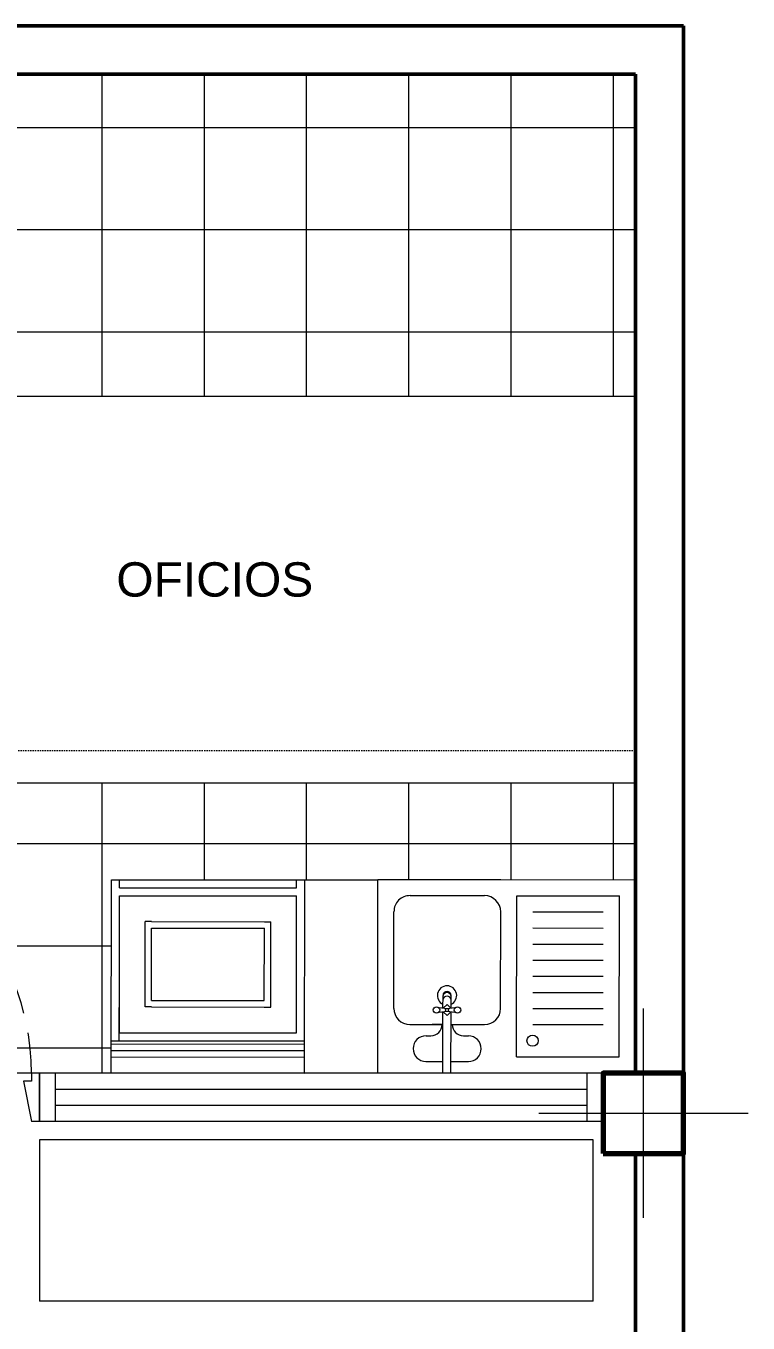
# Model space of a CAD drawing. Extents: x -454308 to 890911, y -14103 to 1343694.
# Drawn here: x 206042 to 206109.3, y 659121 to 659241.8 of the extents above; entities that cross this region are included whole.
import ezdxf

# ---------------------------------------------------------------- set-up
doc = ezdxf.new("R2010")
doc.units = 0
doc.header["$MEASUREMENT"] = 0
doc.linetypes.add('HIDDEN2', pattern=[0.1875, 0.125, -0.0625])
for name, color, linetype, lineweight in [('columnas', 1, 'Continuous', 70), ('EJES', 8, 'Continuous', 5), ('Mobiliario', 7, 'Continuous', 9), ('paredes', 20, 'Continuous', 50), ('PROYECCION', 21, 'Continuous', 9), ('PUERTAS', 7, 'Continuous', 20), ('TEXTO', 7, 'Continuous', 15), ('textura', 250, 'Continuous', 13), ('VENTANAS', 7, 'Continuous', 20)]:
    doc.layers.add(name, color=color, linetype=linetype, lineweight=lineweight)
doc.styles.add('espacios', font='arial.ttf', dxfattribs={"height": 0.1})
pattern_1 = [(180, (206172.911, 658641.817), (-1e-15, -9.525), []), (270, (206172.911, 658641.817), (9.525, -2e-15), [])]

# ---------------------------------------------------------------- blocks, each defined once
blk = doc.blocks.new('Batea80')
at = {"layer": 'Mobiliario', "linetype": 'Continuous'}
for p, q in [((-0.6, 0.3815), (-0.6, 0.8)), ((-0.6, 0.8), (-0.6, 0.8)), ((0, 0.8), (-0.6, 0.8)), ((0, 0), (0, 0.8)), ((-0.55, 0.4315), (-0.55, 0.75)), ((-0.05, 0.75), (-0.55, 0.75)), ((-0.05, 0.4315), (-0.05, 0.75)), ((-0.5, 0.4815), (-0.5, 0.7)), ((-0.45, 0.4815), (-0.45, 0.7)), ((-0.45, 0.4815), (-0.45, 0.7)), ((-0.4, 0.4815), (-0.4, 0.7)), ((-0.4, 0.4815), (-0.4, 0.7)), ((-0.35, 0.4815), (-0.35, 0.7)), ((-0.3, 0.4815), (-0.3, 0.7)), ((-0.25, 0.4815), (-0.25, 0.7)), ((-0.2, 0.4815), (-0.2, 0.7)), ((-0.15, 0.4815), (-0.15, 0.7)), ((-0.05, 0.4315), (-0.55, 0.4315)), ((-0.6, 0), (-0.6, 0.3815)), ((-0.2, 0.3815), (-0.5, 0.3815)), ((-0.55, 0.1), (-0.55, 0.3315)), ((-0.15, 0.2315), (-0.15, 0.3315)), ((-0.115, 0.2665), (-0.115, 0.2815)), ((-0.035, 0.2276), (-0.035, 0.2815)), ((-0.2011, 0.2276), (-0.24, 0.2276)), ((-0.2011, 0.2026), (-0.24, 0.2026)), ((-0.2125, 0.2151), (-0.2009, 0.2267)), ((-0.2125, 0.2151), (-0.2009, 0.2035)), ((-0.1775, 0.2151), (-0.1891, 0.2267)), ((-0.1775, 0.2151), (-0.1891, 0.2035)), ((0, 0.2276), (-0.1889, 0.2276)), ((0, 0.2026), (-0.1889, 0.2026)), ((-0.15, 0.2276), (-0.15, 0.2315)), ((-0.15, 0.194), (-0.15, 0.2026)), ((-0.035, 0.15), (-0.035, 0.2026)), ((-0.15, 0.2), (-0.15, 0.169)), ((-0.15, 0.1), (-0.15, 0.2)), ((-0.115, 0.15), (-0.115, 0.165)), ((-0.2, 0.05), (-0.5, 0.05)), ((0, 0), (-0.6, 0))]:
    blk.add_line(p, q, dxfattribs=at)
for centre, radius in [((-0.1, 0.4809), 0.0175), ((-0.195, 0.2476), 0.01), ((-0.195, 0.2151), 0.005), ((-0.195, 0.1826), 0.01)]:
    blk.add_circle(centre, radius, dxfattribs=at)
for centre, radius, start, end in [((-0.5, 0.3315), 0.05, 90, 180), ((-0.2, 0.3315), 0.05, 0, 90), ((-0.075, 0.2815), 0.04, 0, 180), ((-0.24, 0.2151), 0.03, 24.6243, 335.3757), ((-0.3488, 0.2089), 0.1489, 2.406, 15.0864), ((-0.0412, 0.2089), 0.1489, 164.9136, 177.594), ((-0.15, 0.2665), 0.035, 270, 0), ((-0.24, 0.2151), 0.0125, 90, 270), ((-0.24, 0.2151), 0.0125, 90, 270), ((-0.2368, 0.2151), 0.0125, 90, 270), ((-0.2258, 0.2151), 0.0125, 90, 270), ((-0.3488, 0.2214), 0.1489, 344.9136, 357.594), ((-0.0412, 0.2214), 0.1489, 182.406, 195.0864), ((-0.15, 0.165), 0.035, 0, 90), ((-0.075, 0.15), 0.04, 180, 0), ((-0.5, 0.1), 0.05, 180, 270), ((-0.2, 0.1), 0.05, 270, 0)]:
    blk.add_arc(centre, radius, start, end, dxfattribs=at)
blk = doc.blocks.new('Lavadora')
at = {"layer": 'Mobiliario', "linetype": 'Continuous'}
for p, q in [((-0.2934, 0.2677), (-0.3184, 0.2677)), ((-0.3184, -0.3323), (-0.3184, 0.2677)), ((-0.2934, 0.2427), (-0.2934, 0.2677)), ((0.2566, 0.2427), (-0.2934, 0.2427)), ((0.2566, 0.2427), (0.2566, 0.2677)), ((0.2816, 0.2677), (0.2566, 0.2677)), ((0.2816, -0.3323), (0.2816, 0.2677)), ((0.2566, 0.2177), (-0.2934, 0.2177)), ((-0.0234, 0.2177), (-0.2934, 0.2177)), ((-0.2934, -0.0148), (-0.2934, 0.2177)), ((-0.2934, -0.2073), (-0.2934, 0.2177)), ((0.2566, -0.2073), (0.2566, 0.2177)), ((-0.1934, 0.1377), (-0.2134, 0.1377)), ((-0.2134, -0.1273), (-0.2134, 0.1377)), ((0.1566, 0.1377), (-0.1934, 0.1377)), ((0.1566, 0.1377), (0.1766, 0.1377)), ((0.1766, -0.1273), (0.1766, 0.1377)), ((0.1566, 0.1177), (-0.1934, 0.1177)), ((-0.1934, -0.1073), (-0.1934, 0.1177)), ((0.1566, -0.1073), (0.1566, 0.1177)), ((0.2566, -0.2323), (0.2566, -0.0248)), ((0.1566, -0.1073), (-0.1934, -0.1073)), ((-0.1934, -0.1273), (-0.2134, -0.1273)), ((0.1566, -0.1273), (-0.1934, -0.1273)), ((0.1566, -0.1273), (0.1766, -0.1273)), ((0.2816, -0.2323), (-0.3184, -0.2323)), ((0.2566, -0.2073), (-0.2934, -0.2073)), ((0.2816, -0.2423), (-0.3184, -0.2423)), ((0.2816, -0.2623), (-0.3184, -0.2623)), ((0.2816, -0.2823), (-0.3184, -0.2823)), ((0.2816, -0.3323), (-0.3184, -0.3323)), ((0.2816, -0.3323), (-0.3184, -0.3323))]:
    blk.add_line(p, q, dxfattribs=at)
blk = doc.blocks.new('Plt-Pta-080-izq-x15')
at = {"layer": 'PUERTAS'}
for p, q in [((-0.775, 0.7496), (-0.775, 0)), ((-0.75, 0.7496), (-0.775, 0.7496)), ((-0.75, 0.7496), (-0.75, 0)), ((-0.775, 0), (-0.8, 0)), ((-0.775, 0), (-0.775, -0.025)), ((-0.75, 0), (-0.775, 0)), ((-0.025, 0), (-0.025, -0.025)), ((0, 0), (-0.025, 0)), ((-0.75, -0.025), (-0.775, -0.025)), ((-0.75, -0.025), (-0.775, -0.15)), ((-0.025, -0.025), (-0.05, -0.025)), ((-0.05, -0.025), (-0.025, -0.15)), ((-0.775, -0.15), (-0.8, -0.15)), ((0, -0.15), (-0.025, -0.15))]:
    blk.add_line(p, q, dxfattribs=at)
at = {"layer": 'PUERTAS', "linetype": 'HIDDEN2'}
blk.add_arc((-0.775, 0), 0.75, 0, 88.0898, dxfattribs=at)

msp = doc.modelspace()

# ---------------------------------------------------------------- hatches: boundary and pattern name
at = {"layer": 'textura', "linetype": 'Continuous'}
h = msp.add_hatch(dxfattribs=at)
h.set_pattern_fill('NET', color=256, scale=3, angle=180, style=0)
h.set_pattern_definition(pattern_1)
h.paths.add_polyline_path([(206014.761, 659174.317), (205981.011, 659174.317), (205981.011, 659171.317), (206014.761, 659171.317)], flags=17)
h.paths.add_polyline_path([(205913.136, 659146.567), (205913.136, 659145.817), (205889.136, 659145.817), (205889.136, 659146.567)], flags=16)
h.paths.add_polyline_path([(205961.136, 659146.567), (205961.136, 659145.817), (205937.136, 659145.817), (205937.136, 659146.567)], flags=16)
h.paths.add_polyline_path([(205948.386, 659139.817), (205925.886, 659139.817), (205925.886, 659144.317), (205948.386, 659144.317)])
h.paths.add_polyline_path([(205979.511, 659136.817), (205870.761, 659136.817), (205870.761, 659139.817), (205979.511, 659139.817)])
h.paths.add_polyline_path([(205969.531, 659132.012), (205867.761, 659132.012), (205867.761, 659136.817), (205969.531, 659136.817)])
h.paths.add_polyline_path([(205924.386, 659139.817), (205901.886, 659139.817), (205901.886, 659144.317), (205924.386, 659144.317)])
h.paths.add_polyline_path([(205996.761, 659195.317), (206014.761, 659213.317), (206014.761, 659214.067), (206019.261, 659214.067), (206019.261, 659207.317), (206020.761, 659207.317), (206020.761, 659225.317), (206021.511, 659225.317), (206021.511, 659207.317), (206098.761, 659207.317), (206098.761, 659237.317), (206019.261, 659237.317), (206019.261, 659236.567), (206014.761, 659236.567), (206014.761, 659237.317), (205896.089, 659237.317), (205896.089, 659228.917), (205876.161, 659208.989), (205867.761, 659208.989), (205867.761, 659171.317), (205981.011, 659171.317), (205981.011, 659174.317), (205996.761, 659174.317)])
h.paths.add_polyline_path([(205996.761, 659144.317), (205996.761, 659171.317), (205867.761, 659171.317), (205867.761, 659144.317)])
h = msp.add_hatch(dxfattribs=at)
h.set_pattern_fill('NET', color=256, scale=3, angle=180, style=0)
h.set_pattern_definition(pattern_1)
h.paths.add_polyline_path([(206098.761, 659171.317), (206019.261, 659171.317), (206019.261, 659144.317), (206020.011, 659144.317), (206020.011, 659166.805), (206020.761, 659166.805, -0.404482), (206042.511, 659144.317), (206043.261, 659144.317), (206049.946, 659144.317), (206049.964, 659162.318), (206050.714, 659162.317), (206074.779, 659162.311), (206074.779, 659162.341), (206086.224, 659162.33), (206098.761, 659162.317)])
h.paths.add_polyline_path([(206020.761, 659166.805), (206020.761, 659144.317), (206042.511, 659144.317, 0.404482)], flags=17)

# ---------------------------------------------------------------- linework, layer by layer
at = {"layer": 'columnas'}
msp.add_lwpolyline([(206095.761, 659136.817), (206103.261, 659136.817), (206103.261, 659144.317), (206095.761, 659144.317), (206095.761, 659136.817)], dxfattribs=at)
at = {"layer": 'EJES'}
for points in [[(206099.511, 659130.817), (206099.511, 659150.317)], [(206089.761, 659140.567), (206109.261, 659140.567)]]:
    msp.add_lwpolyline(points, dxfattribs=at)
at = {"layer": 'Mobiliario'}
for p, q in [((206050.714, 659162.317), (206074.779, 659162.311)), ((206043.261, 659138.08), (206043.261, 659123.08)), ((206094.826, 659123.08), (206094.826, 659138.08))]:
    msp.add_line(p, q, dxfattribs=at)
for points in [[(206094.826, 659138.08), (206043.261, 659138.08)], [(206094.826, 659123.08), (206043.261, 659123.08)]]:
    msp.add_lwpolyline(points, dxfattribs=at)
at = {"layer": 'paredes'}
for p, q in [((206103.261, 659241.817), (205863.261, 659241.817)), ((206103.261, 658641.817), (206103.261, 659241.817)), ((206098.761, 659237.317), (205896.089, 659237.317)), ((206098.761, 659144.317), (206098.761, 659237.317)), ((206098.761, 659052.754), (206098.761, 659136.817))]:
    msp.add_line(p, q, dxfattribs=at)
at = {"layer": 'PROYECCION', "linetype": 'HIDDEN2'}
msp.add_line((206098.761, 659174.317), (206019.261, 659174.317), dxfattribs=at)
at = {"layer": 'textura'}
msp.add_line((206098.761, 659207.317), (206019.261, 659207.317), dxfattribs=at)
at = {"layer": 'textura', "linetype": 'Continuous'}
msp.add_line((206043.261, 659144.317), (206019.261, 659144.317), dxfattribs=at)
at = {"layer": 'textura'}
msp.add_lwpolyline([(206098.761, 659171.317), (206019.261, 659171.317)], dxfattribs=at)
at = {"layer": 'VENTANAS'}
msp.add_line((206043.261, 659144.317), (206043.261, 659139.817), dxfattribs=at)
for points in [[(206095.761, 659144.317), (206043.261, 659144.317)], [(206095.761, 659144.317), (206043.261, 659144.317)], [(206043.261, 659139.817), (206043.261, 659144.317)], [(206044.761, 659139.817), (206044.761, 659144.317)], [(206094.261, 659139.817), (206094.261, 659144.317)], [(206044.761, 659142.817), (206094.261, 659142.817)], [(206044.761, 659141.317), (206094.261, 659141.317)], [(206095.761, 659139.817), (206043.261, 659139.817)], [(206095.761, 659139.817), (206043.261, 659139.817)]]:
    msp.add_lwpolyline(points, dxfattribs=at)

# ---------------------------------------------------------------- block references
at = {"linetype": 'Continuous', "xscale": 29.99999999534339, "yscale": 29.99999999534339, "zscale": 29.99999999534339}
msp.add_blockref('Plt-Pta-080-izq-x15', (206043.261, 659144.317), dxfattribs=at)
at = {"layer": 'Mobiliario', "yscale": 29.99999999534339, "zscale": 29.99999999534339}
for name, p, xscale, rotation in [('Lavadora', (206058.403, 659154.279), -29.99999999534338, 359.9424575275398), ('Batea80', (206074.761, 659144.341), 29.9999999953433, 269.9424575408797)]:
    msp.add_blockref(name, p, dxfattribs=dict(at, xscale=xscale, rotation=rotation))

# ---------------------------------------------------------------- texts
at = {"layer": 'TEXTO', "ltscale": 3, "style": 'espacios'}
msp.add_text('OFICIOS', height=3.1935, dxfattribs=at).set_placement((206050.42, 659188.68))

doc.saveas('drawing.dxf')
